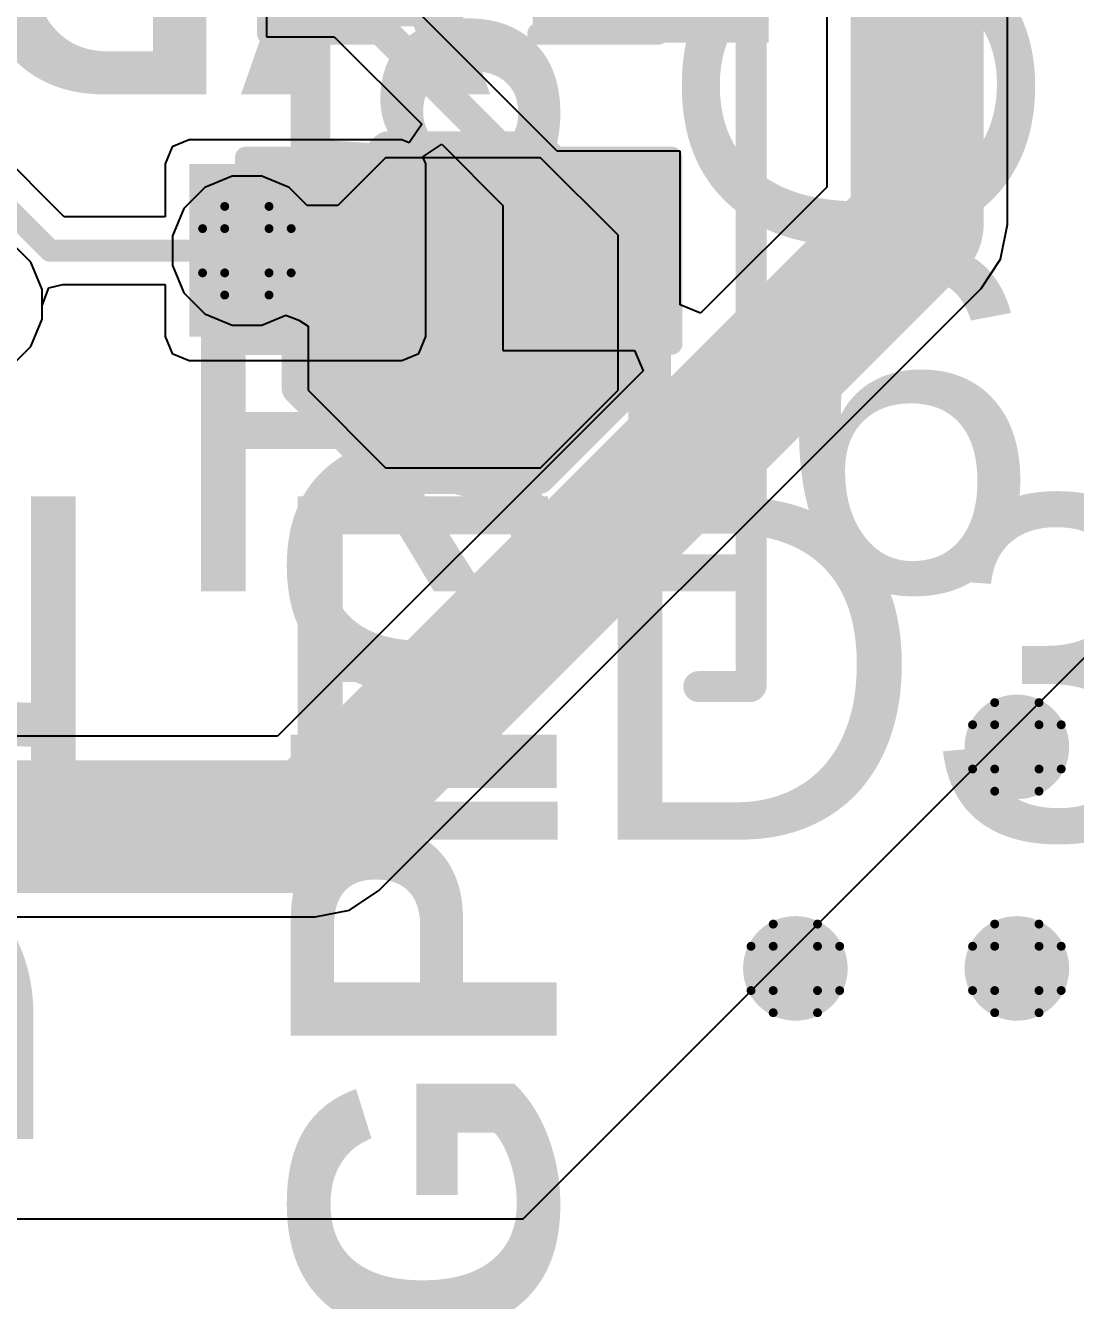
# Model space of a CAD drawing. Header units: inches. Extents: x -1 to 13, y -1.6 to 0.5.
# Drawn here: x 2.679 to 2.916, y -1.1206 to -0.8328 of the extents above; entities that cross this region are included whole.
import ezdxf

# ---------------------------------------------------------------- set-up
doc = ezdxf.new("R2010")
doc.units = ezdxf.units.IN
doc.header["$MEASUREMENT"] = 0
for name, color, linetype in [('Bottom Layer', 5, 'Continuous'), ('Bottom Overlay', 54, 'Continuous'), ('Bottom Paste', 16, 'Continuous'), ('Bottom Solder', 6, 'Continuous'), ('Drill Drawing', 1, 'Continuous'), ('Top Glue Points', 56, 'Continuous'), ('Top Layer', 1, 'Continuous'), ('Top Overlay', 2, 'Continuous'), ('Top Paste', 8, 'Continuous'), ('Top Solder', 216, 'Continuous'), ('Via Holes', 16, 'Continuous')]:
    doc.layers.add(name, color=color, linetype=linetype)
doc.styles.add('Arial', font='', dxfattribs={"height": 0.2})
doc.styles.add('Arial_Bold', font='', dxfattribs={"height": 0.2})
doc.styles.get('Arial').set_extended_font_data('Arial')
doc.styles.get('Arial_Bold').set_extended_font_data('Arial', bold=True)

# ---------------------------------------------------------------- blocks, each defined once
blk = doc.blocks.new('LED_0603_66')
at = {"layer": 'Top Layer'}
for points in [[(-0.03937, 0.01969), (-0.01969, 0.01969), (-0.01969, -0.01969), (-0.03937, -0.01969)], [(0.01969, 0.01969), (0.03937, 0.01969), (0.03937, -0.01969), (0.01969, -0.01969)]]:
    blk.add_hatch(color=1, dxfattribs=at).paths.add_polyline_path(points)
at = {"layer": 'Top Overlay'}
blk.add_hatch(color=2, dxfattribs=at).paths.add_polyline_path([(0.044, -0.026), (0.069, -0.026), (0.069, 0.026), (0.044, 0.026)])
at = {"layer": 'Top Paste'}
for points in [[(-0.03937, 0.01969), (-0.01969, 0.01969), (-0.01969, -0.01969), (-0.03937, -0.01969)], [(0.01969, 0.01969), (0.03937, 0.01969), (0.03937, -0.01969), (0.01969, -0.01969)]]:
    blk.add_hatch(color=8, dxfattribs=at).paths.add_polyline_path(points)
at = {"layer": 'Top Solder'}
for points in [[(-0.04337, 0.02369), (-0.01569, 0.02369), (-0.01569, -0.02369), (-0.04337, -0.02369)], [(0.01569, 0.02369), (0.04337, 0.02369), (0.04337, -0.02369), (0.01569, -0.02369)]]:
    blk.add_hatch(color=216, dxfattribs=at).paths.add_polyline_path(points)
at = {"layer": 'Top Overlay', "const_width": 0.005}
for points in [[(-0.044, 0.024), (-0.017, 0.024)], [(-0.044, -0.024), (-0.044, 0.024)], [(0.017, 0.024), (0.044, 0.024)], [(0.044, -0.024), (0.044, 0.024)], [(-0.044, -0.024), (-0.017, -0.024)], [(0.017, -0.024), (0.044, -0.024)]]:
    blk.add_lwpolyline(points, dxfattribs=at)
at = {"layer": 'Top Overlay', "const_width": 0.0025}
for points in [[(-0.04525, 0.024, 1), (-0.04275, 0.024, 1)], [(-0.04525, 0.024, 1), (-0.04275, 0.024, 1)], [(-0.01825, 0.024, 1), (-0.01575, 0.024, 1)], [(0.01575, 0.024, 1), (0.01825, 0.024, 1)], [(0.04275, 0.024, 1), (0.04525, 0.024, 1)], [(0.04275, 0.024, 1), (0.04525, 0.024, 1)], [(-0.04525, -0.024, 1), (-0.04275, -0.024, 1)], [(-0.04525, -0.024, 1), (-0.04275, -0.024, 1)], [(-0.01825, -0.024, 1), (-0.01575, -0.024, 1)], [(0.01575, -0.024, 1), (0.01825, -0.024, 1)], [(0.04275, -0.024, 1), (0.04525, -0.024, 1)], [(0.04275, -0.024, 1), (0.04525, -0.024, 1)]]:
    blk.add_lwpolyline(points, format="xyb", close=True, dxfattribs=at)
blk = doc.blocks.new('RES_0603_112')
at = {"layer": 'Top Layer'}
for points in [[(-0.015, 0.0175), (-0.015, -0.0175), (-0.045, -0.0175), (-0.045, 0.0175)], [(0.045, 0.0175), (0.045, -0.0175), (0.015, -0.0175), (0.015, 0.0175)]]:
    blk.add_hatch(color=1, dxfattribs=at).paths.add_polyline_path(points)
at = {"layer": 'Top Paste'}
for points in [[(-0.015, 0.0175), (-0.015, -0.0175), (-0.045, -0.0175), (-0.045, 0.0175)], [(0.045, 0.0175), (0.045, -0.0175), (0.015, -0.0175), (0.015, 0.0175)]]:
    blk.add_hatch(color=8, dxfattribs=at).paths.add_polyline_path(points)
at = {"layer": 'Top Solder'}
for points in [[(-0.011, 0.0215), (-0.011, -0.0215), (-0.049, -0.0215), (-0.049, 0.0215)], [(0.049, 0.0215), (0.049, -0.0215), (0.011, -0.0215), (0.011, 0.0215)]]:
    blk.add_hatch(color=216, dxfattribs=at).paths.add_polyline_path(points)
at = {"layer": 'Top Overlay', "const_width": 0.005}
for points in [[(0.048, 0.021), (-0.048, 0.021)], [(-0.048, 0.021), (-0.048, -0.021)], [(0.048, 0.021), (0.048, -0.021)], [(0.048, -0.021), (-0.048, -0.021)]]:
    blk.add_lwpolyline(points, dxfattribs=at)
at = {"layer": 'Top Overlay', "const_width": 0.0025}
for points in [[(-0.04925, 0.021, 1), (-0.04675, 0.021, 1)], [(-0.04925, 0.021, 1), (-0.04675, 0.021, 1)], [(0.04675, 0.021, 1), (0.04925, 0.021, 1)], [(0.04675, 0.021, 1), (0.04925, 0.021, 1)], [(-0.04925, -0.021, 1), (-0.04675, -0.021, 1)], [(-0.04925, -0.021, 1), (-0.04675, -0.021, 1)], [(0.04675, -0.021, 1), (0.04925, -0.021, 1)], [(0.04675, -0.021, 1), (0.04925, -0.021, 1)]]:
    blk.add_lwpolyline(points, format="xyb", close=True, dxfattribs=at)
blk = doc.blocks.new('TEST_POINT_B_135')
at = {"layer": 'Bottom Layer'}
blk.add_hatch(color=5, dxfattribs=at).paths.add_polyline_path([(0.015, 0.03), (-0.015, 0.03), (-0.03, 0.015), (-0.03, -0.015), (-0.015, -0.03), (0.015, -0.03), (0.03, -0.015), (0.03, 0.015)])
at = {"layer": 'Bottom Paste'}
blk.add_hatch(color=16, dxfattribs=at).paths.add_polyline_path([(0.015, 0.03), (-0.015, 0.03), (-0.03, 0.015), (-0.03, -0.015), (-0.015, -0.03), (0.015, -0.03), (0.03, -0.015), (0.03, 0.015)])
at = {"layer": 'Bottom Solder'}
blk.add_hatch(color=6, dxfattribs=at).paths.add_polyline_path([(0.017, 0.034), (-0.017, 0.034), (-0.034, 0.017), (-0.034, -0.017), (-0.017, -0.034), (0.017, -0.034), (0.034, -0.017), (0.034, 0.017)])
at = {"layer": 'Bottom Overlay', "const_width": 0.00787}
for points in [[(-0.017, 0.037), (-0.037, 0.017)], [(0.017, 0.037), (-0.017, 0.037)], [(0.037, 0.017), (0.017, 0.037)], [(-0.037, 0.017), (-0.037, -0.017)], [(0.037, 0.017), (0.037, -0.017)], [(-0.017, -0.037), (-0.037, -0.017)], [(0.037, -0.017), (0.017, -0.037)], [(0.017, -0.037), (-0.017, -0.037)]]:
    blk.add_lwpolyline(points, dxfattribs=at)
at = {"layer": 'Bottom Overlay', "const_width": 0.00394}
for points in [[(-0.01897, 0.037, 1), (-0.01503, 0.037, 1)], [(-0.01897, 0.037, 1), (-0.01503, 0.037, 1)], [(0.01503, 0.037, 1), (0.01897, 0.037, 1)], [(0.01503, 0.037, 1), (0.01897, 0.037, 1)], [(-0.03897, 0.017, 1), (-0.03503, 0.017, 1)], [(-0.03897, 0.017, 1), (-0.03503, 0.017, 1)], [(0.03503, 0.017, 1), (0.03897, 0.017, 1)], [(0.03503, 0.017, 1), (0.03897, 0.017, 1)], [(-0.03897, -0.017, 1), (-0.03503, -0.017, 1)], [(-0.03897, -0.017, 1), (-0.03503, -0.017, 1)], [(0.03503, -0.017, 1), (0.03897, -0.017, 1)], [(0.03503, -0.017, 1), (0.03897, -0.017, 1)], [(-0.01897, -0.037, 1), (-0.01503, -0.037, 1)], [(-0.01897, -0.037, 1), (-0.01503, -0.037, 1)], [(0.01503, -0.037, 1), (0.01897, -0.037, 1)], [(0.01503, -0.037, 1), (0.01897, -0.037, 1)]]:
    blk.add_lwpolyline(points, format="xyb", close=True, dxfattribs=at)

msp = doc.modelspace()

# ---------------------------------------------------------------- hatches: boundary and pattern name
at = {"layer": 'Bottom Layer'}
h = msp.add_hatch(color=5, dxfattribs=at)
edge = h.paths.add_edge_path()
edge.add_arc((2.729, -0.88361), 0.01181, 0, 360)
h = msp.add_hatch(color=5, dxfattribs=at)
edge = h.paths.add_edge_path()
edge.add_arc((2.9028, -0.99561), 0.01181, 0, 360)
h = msp.add_hatch(color=5, dxfattribs=at)
edge = h.paths.add_edge_path()
edge.add_arc((2.8528, -1.04561), 0.01181, 0, 360)
h = msp.add_hatch(color=5, dxfattribs=at)
edge = h.paths.add_edge_path()
edge.add_arc((2.9028, -1.04561), 0.01181, 0, 360)
at = {"layer": 'Top Glue Points'}
msp.add_hatch(color=56, dxfattribs=at).paths.add_polyline_path([(2.7848, -0.89936), (2.7848, -0.86786), (2.76906, -0.86786), (2.76906, -0.89936)])
at = {"layer": 'Top Layer'}
msp.add_hatch(color=1, dxfattribs=at).paths.add_polyline_path([(2.716, -0.903), (2.764, -0.903), (2.764, -0.864), (2.716, -0.864)])
h = msp.add_hatch(color=1, dxfattribs=at)
edge = h.paths.add_edge_path()
edge.add_arc((2.729, -0.88361), 0.01181, 0, 360)
h = msp.add_hatch(color=1, dxfattribs=at)
edge = h.paths.add_edge_path()
edge.add_arc((2.9028, -0.99561), 0.01181, 0, 360)
h = msp.add_hatch(color=1, dxfattribs=at)
edge = h.paths.add_edge_path()
edge.add_arc((2.8528, -1.04561), 0.01181, 0, 360)
h = msp.add_hatch(color=1, dxfattribs=at)
edge = h.paths.add_edge_path()
edge.add_arc((2.9028, -1.04561), 0.01181, 0, 360)
at = {"layer": 'Via Holes'}
h = msp.add_hatch(color=7, dxfattribs=at)
edge = h.paths.add_edge_path()
edge.add_arc((2.729, -0.88361), 0.00591, 0, 360)
h = msp.add_hatch(color=7, dxfattribs=at)
edge = h.paths.add_edge_path()
edge.add_arc((2.9028, -0.99561), 0.00591, 0, 360)
h = msp.add_hatch(color=7, dxfattribs=at)
edge = h.paths.add_edge_path()
edge.add_arc((2.8528, -1.04561), 0.00591, 0, 360)
h = msp.add_hatch(color=7, dxfattribs=at)
edge = h.paths.add_edge_path()
edge.add_arc((2.9028, -1.04561), 0.00591, 0, 360)

# ---------------------------------------------------------------- linework, layer by layer
at = {"layer": 'Bottom Layer'}
for p, q in [((2.7603, -0.86261), (2.7495, -0.87341)), ((2.7953, -0.86261), (2.7603, -0.86261)), ((2.8128, -0.88011), (2.7953, -0.86261)), ((2.72566, -0.8668), (2.71948, -0.86936)), ((2.73234, -0.8668), (2.72566, -0.8668)), ((2.73852, -0.86936), (2.73234, -0.8668)), ((2.71948, -0.86936), (2.71475, -0.87409)), ((2.74258, -0.87341), (2.73852, -0.86936)), ((2.71475, -0.87409), (2.71219, -0.88027)), ((2.7495, -0.87341), (2.74258, -0.87341)), ((2.71219, -0.88027), (2.71219, -0.88695)), ((2.8128, -0.91511), (2.8128, -0.88011)), ((2.68025, -0.88617), (2.67552, -0.88144)), ((2.68281, -0.89235), (2.68025, -0.88617)), ((2.71219, -0.88695), (2.71475, -0.89313)), ((2.68281, -0.89904), (2.68281, -0.89235)), ((2.71475, -0.89313), (2.71948, -0.89786)), ((2.71948, -0.89786), (2.72566, -0.90042)), ((2.68025, -0.90521), (2.68281, -0.89904)), ((2.72566, -0.90042), (2.73234, -0.90042)), ((2.73234, -0.90042), (2.7378, -0.89816)), ((2.7378, -0.89816), (2.74074, -0.89931)), ((2.74074, -0.89931), (2.7428, -0.90066)), ((2.7428, -0.90066), (2.7428, -0.91511)), ((2.67552, -0.90994), (2.68025, -0.90521)), ((2.7428, -0.91511), (2.7603, -0.93261)), ((2.7953, -0.93261), (2.8128, -0.91511)), ((2.7603, -0.93261), (2.7953, -0.93261))]:
    msp.add_line(p, q, dxfattribs=at)
at = {"layer": 'Bottom Layer', "const_width": 0.01}
msp.add_lwpolyline([(2.729, -0.88361), (2.7778, -0.88361)], dxfattribs=at)
at = {"layer": 'Bottom Layer', "const_width": 0.005}
for points in [[(2.7265, -0.88361, 1), (2.7315, -0.88361, 1)], [(2.7753, -0.88361, 1), (2.7803, -0.88361, 1)]]:
    msp.add_lwpolyline(points, format="xyb", close=True, dxfattribs=at)
at = {"layer": 'Drill Drawing', "const_width": 0.002}
for points in [[(2.724, -0.87861), (2.724, -0.87361)], [(2.724, -0.87361), (2.734, -0.87361)], [(2.734, -0.87861), (2.734, -0.87361)], [(2.719, -0.88861), (2.719, -0.87861)], [(2.719, -0.87861), (2.724, -0.87861)], [(2.734, -0.87861), (2.739, -0.87861)], [(2.739, -0.88861), (2.739, -0.87861)], [(2.719, -0.88861), (2.724, -0.88861)], [(2.724, -0.89361), (2.724, -0.88861)], [(2.734, -0.88861), (2.739, -0.88861)], [(2.734, -0.89361), (2.734, -0.88861)], [(2.724, -0.89361), (2.734, -0.89361)], [(2.8978, -0.99061), (2.8978, -0.98561)], [(2.8978, -0.98561), (2.9078, -0.98561)], [(2.9078, -0.99061), (2.9078, -0.98561)], [(2.8928, -1.00061), (2.8928, -0.99061)], [(2.8928, -0.99061), (2.8978, -0.99061)], [(2.9078, -0.99061), (2.9128, -0.99061)], [(2.9128, -1.00061), (2.9128, -0.99061)], [(2.8928, -1.00061), (2.8978, -1.00061)], [(2.8978, -1.00561), (2.8978, -1.00061)], [(2.9078, -1.00061), (2.9128, -1.00061)], [(2.9078, -1.00561), (2.9078, -1.00061)], [(2.8978, -1.00561), (2.9078, -1.00561)], [(2.8478, -1.04061), (2.8478, -1.03561)], [(2.8478, -1.03561), (2.8578, -1.03561)], [(2.8578, -1.04061), (2.8578, -1.03561)], [(2.8978, -1.04061), (2.8978, -1.03561)], [(2.8978, -1.03561), (2.9078, -1.03561)], [(2.9078, -1.04061), (2.9078, -1.03561)], [(2.8428, -1.05061), (2.8428, -1.04061)], [(2.8428, -1.04061), (2.8478, -1.04061)], [(2.8578, -1.04061), (2.8628, -1.04061)], [(2.8628, -1.05061), (2.8628, -1.04061)], [(2.8928, -1.05061), (2.8928, -1.04061)], [(2.8928, -1.04061), (2.8978, -1.04061)], [(2.9078, -1.04061), (2.9128, -1.04061)], [(2.9128, -1.05061), (2.9128, -1.04061)], [(2.8428, -1.05061), (2.8478, -1.05061)], [(2.8478, -1.05561), (2.8478, -1.05061)], [(2.8578, -1.05061), (2.8628, -1.05061)], [(2.8578, -1.05561), (2.8578, -1.05061)], [(2.8928, -1.05061), (2.8978, -1.05061)], [(2.8978, -1.05561), (2.8978, -1.05061)], [(2.9078, -1.05061), (2.9128, -1.05061)], [(2.9078, -1.05561), (2.9078, -1.05061)], [(2.8478, -1.05561), (2.8578, -1.05561)], [(2.8978, -1.05561), (2.9078, -1.05561)]]:
    msp.add_lwpolyline(points, dxfattribs=at)
at = {"layer": 'Drill Drawing', "const_width": 0.001}
for points in [[(2.7235, -0.87361, 1), (2.7245, -0.87361, 1)], [(2.7235, -0.87361, 1), (2.7245, -0.87361, 1)], [(2.7335, -0.87361, 1), (2.7345, -0.87361, 1)], [(2.7335, -0.87361, 1), (2.7345, -0.87361, 1)], [(2.7185, -0.87861, 1), (2.7195, -0.87861, 1)], [(2.7185, -0.87861, 1), (2.7195, -0.87861, 1)], [(2.7235, -0.87861, 1), (2.7245, -0.87861, 1)], [(2.7235, -0.87861, 1), (2.7245, -0.87861, 1)], [(2.7335, -0.87861, 1), (2.7345, -0.87861, 1)], [(2.7335, -0.87861, 1), (2.7345, -0.87861, 1)], [(2.7385, -0.87861, 1), (2.7395, -0.87861, 1)], [(2.7385, -0.87861, 1), (2.7395, -0.87861, 1)], [(2.7185, -0.88861, 1), (2.7195, -0.88861, 1)], [(2.7185, -0.88861, 1), (2.7195, -0.88861, 1)], [(2.7235, -0.88861, 1), (2.7245, -0.88861, 1)], [(2.7235, -0.88861, 1), (2.7245, -0.88861, 1)], [(2.7335, -0.88861, 1), (2.7345, -0.88861, 1)], [(2.7335, -0.88861, 1), (2.7345, -0.88861, 1)], [(2.7385, -0.88861, 1), (2.7395, -0.88861, 1)], [(2.7385, -0.88861, 1), (2.7395, -0.88861, 1)], [(2.7235, -0.89361, 1), (2.7245, -0.89361, 1)], [(2.7235, -0.89361, 1), (2.7245, -0.89361, 1)], [(2.7335, -0.89361, 1), (2.7345, -0.89361, 1)], [(2.7335, -0.89361, 1), (2.7345, -0.89361, 1)], [(2.8973, -0.98561, 1), (2.8983, -0.98561, 1)], [(2.8973, -0.98561, 1), (2.8983, -0.98561, 1)], [(2.9073, -0.98561, 1), (2.9083, -0.98561, 1)], [(2.9073, -0.98561, 1), (2.9083, -0.98561, 1)], [(2.8923, -0.99061, 1), (2.8933, -0.99061, 1)], [(2.8923, -0.99061, 1), (2.8933, -0.99061, 1)], [(2.8973, -0.99061, 1), (2.8983, -0.99061, 1)], [(2.8973, -0.99061, 1), (2.8983, -0.99061, 1)], [(2.9073, -0.99061, 1), (2.9083, -0.99061, 1)], [(2.9073, -0.99061, 1), (2.9083, -0.99061, 1)], [(2.9123, -0.99061, 1), (2.9133, -0.99061, 1)], [(2.9123, -0.99061, 1), (2.9133, -0.99061, 1)], [(2.8923, -1.00061, 1), (2.8933, -1.00061, 1)], [(2.8923, -1.00061, 1), (2.8933, -1.00061, 1)], [(2.8973, -1.00061, 1), (2.8983, -1.00061, 1)], [(2.8973, -1.00061, 1), (2.8983, -1.00061, 1)], [(2.9073, -1.00061, 1), (2.9083, -1.00061, 1)], [(2.9073, -1.00061, 1), (2.9083, -1.00061, 1)], [(2.9123, -1.00061, 1), (2.9133, -1.00061, 1)], [(2.9123, -1.00061, 1), (2.9133, -1.00061, 1)], [(2.8973, -1.00561, 1), (2.8983, -1.00561, 1)], [(2.8973, -1.00561, 1), (2.8983, -1.00561, 1)], [(2.9073, -1.00561, 1), (2.9083, -1.00561, 1)], [(2.9073, -1.00561, 1), (2.9083, -1.00561, 1)], [(2.8473, -1.03561, 1), (2.8483, -1.03561, 1)], [(2.8473, -1.03561, 1), (2.8483, -1.03561, 1)], [(2.8573, -1.03561, 1), (2.8583, -1.03561, 1)], [(2.8573, -1.03561, 1), (2.8583, -1.03561, 1)], [(2.8973, -1.03561, 1), (2.8983, -1.03561, 1)], [(2.8973, -1.03561, 1), (2.8983, -1.03561, 1)], [(2.9073, -1.03561, 1), (2.9083, -1.03561, 1)], [(2.9073, -1.03561, 1), (2.9083, -1.03561, 1)], [(2.8423, -1.04061, 1), (2.8433, -1.04061, 1)], [(2.8423, -1.04061, 1), (2.8433, -1.04061, 1)], [(2.8473, -1.04061, 1), (2.8483, -1.04061, 1)], [(2.8473, -1.04061, 1), (2.8483, -1.04061, 1)], [(2.8573, -1.04061, 1), (2.8583, -1.04061, 1)], [(2.8573, -1.04061, 1), (2.8583, -1.04061, 1)], [(2.8623, -1.04061, 1), (2.8633, -1.04061, 1)], [(2.8623, -1.04061, 1), (2.8633, -1.04061, 1)], [(2.8923, -1.04061, 1), (2.8933, -1.04061, 1)], [(2.8923, -1.04061, 1), (2.8933, -1.04061, 1)], [(2.8973, -1.04061, 1), (2.8983, -1.04061, 1)], [(2.8973, -1.04061, 1), (2.8983, -1.04061, 1)], [(2.9073, -1.04061, 1), (2.9083, -1.04061, 1)], [(2.9073, -1.04061, 1), (2.9083, -1.04061, 1)], [(2.9123, -1.04061, 1), (2.9133, -1.04061, 1)], [(2.9123, -1.04061, 1), (2.9133, -1.04061, 1)], [(2.8423, -1.05061, 1), (2.8433, -1.05061, 1)], [(2.8423, -1.05061, 1), (2.8433, -1.05061, 1)], [(2.8473, -1.05061, 1), (2.8483, -1.05061, 1)], [(2.8473, -1.05061, 1), (2.8483, -1.05061, 1)], [(2.8573, -1.05061, 1), (2.8583, -1.05061, 1)], [(2.8573, -1.05061, 1), (2.8583, -1.05061, 1)], [(2.8623, -1.05061, 1), (2.8633, -1.05061, 1)], [(2.8623, -1.05061, 1), (2.8633, -1.05061, 1)], [(2.8923, -1.05061, 1), (2.8933, -1.05061, 1)], [(2.8923, -1.05061, 1), (2.8933, -1.05061, 1)], [(2.8973, -1.05061, 1), (2.8983, -1.05061, 1)], [(2.8973, -1.05061, 1), (2.8983, -1.05061, 1)], [(2.9073, -1.05061, 1), (2.9083, -1.05061, 1)], [(2.9073, -1.05061, 1), (2.9083, -1.05061, 1)], [(2.9123, -1.05061, 1), (2.9133, -1.05061, 1)], [(2.9123, -1.05061, 1), (2.9133, -1.05061, 1)], [(2.8473, -1.05561, 1), (2.8483, -1.05561, 1)], [(2.8473, -1.05561, 1), (2.8483, -1.05561, 1)], [(2.8573, -1.05561, 1), (2.8583, -1.05561, 1)], [(2.8573, -1.05561, 1), (2.8583, -1.05561, 1)], [(2.8973, -1.05561, 1), (2.8983, -1.05561, 1)], [(2.8973, -1.05561, 1), (2.8983, -1.05561, 1)], [(2.9073, -1.05561, 1), (2.9083, -1.05561, 1)], [(2.9073, -1.05561, 1), (2.9083, -1.05561, 1)]]:
    msp.add_lwpolyline(points, format="xyb", close=True, dxfattribs=at)
at = {"layer": 'Top Layer'}
for p, q in [((2.90069, -0.8777), (2.90069, -0.64361)), ((2.85991, -0.70061), (2.85991, -0.86925)), ((2.73343, -0.79553), (2.73343, -0.8353)), ((2.79906, -0.86111), (2.76328, -0.82534)), ((2.73343, -0.8353), (2.74873, -0.8353)), ((2.74873, -0.8353), (2.76846, -0.85502)), ((2.68778, -0.87596), (2.66407, -0.85225)), ((2.76846, -0.85502), (2.76562, -0.85926)), ((2.71217, -0.86017), (2.71059, -0.864)), ((2.716, -0.85859), (2.71217, -0.86017)), ((2.764, -0.85859), (2.716, -0.85859)), ((2.76562, -0.85926), (2.764, -0.85859)), ((2.76874, -0.86238), (2.77298, -0.85954)), ((2.77298, -0.85954), (2.7868, -0.87337)), ((2.76941, -0.864), (2.76874, -0.86238)), ((2.8268, -0.86111), (2.79906, -0.86111)), ((2.8268, -0.89583), (2.8268, -0.86111)), ((2.71059, -0.864), (2.71059, -0.87596)), ((2.76941, -0.903), (2.76941, -0.864)), ((2.85991, -0.86925), (2.83142, -0.89774)), ((2.7868, -0.87337), (2.7868, -0.90611)), ((2.71059, -0.87596), (2.68778, -0.87596)), ((2.89914, -0.8855), (2.90069, -0.8777)), ((2.90069, -0.8777), (2.90069, -0.8777)), ((2.89472, -0.89212), (2.89914, -0.8855)), ((2.68281, -0.896), (2.68433, -0.89199)), ((2.68433, -0.89199), (2.68743, -0.89126)), ((2.68743, -0.89126), (2.71059, -0.89126)), ((2.71059, -0.89126), (2.71059, -0.903)), ((2.75881, -1.02803), (2.89472, -0.89212)), ((2.79135, -1.10211), (2.9993, -0.89416)), ((2.68281, -0.89904), (2.68281, -0.896)), ((2.83142, -0.89774), (2.8268, -0.89583)), ((2.68025, -0.90521), (2.68281, -0.89904)), ((2.71059, -0.903), (2.71217, -0.90683)), ((2.76783, -0.90683), (2.76941, -0.903)), ((2.67552, -0.90994), (2.68025, -0.90521)), ((2.7868, -0.90611), (2.81652, -0.90611)), ((2.81652, -0.90611), (2.81843, -0.91073)), ((2.71217, -0.90683), (2.716, -0.90841)), ((2.716, -0.90841), (2.764, -0.90841)), ((2.764, -0.90841), (2.76783, -0.90683)), ((2.81843, -0.91073), (2.73594, -0.99322)), ((2.73594, -0.99322), (2.64339, -0.99322)), ((2.75219, -1.03245), (2.75881, -1.02803)), ((2.74439, -1.034), (2.75219, -1.03245)), ((2.64339, -1.034), (2.74439, -1.034)), ((2.38983, -1.10211), (2.79135, -1.10211))]:
    msp.add_line(p, q, dxfattribs=at)
for points, const_width in [([(2.8803, -0.8777), (2.8803, -0.64361)], 0.03), ([(2.75461, -0.82893), (2.8068, -0.88111)], 0.007), ([(2.65642, -0.85542), (2.68461, -0.88361)], 0.005), ([(2.74439, -1.01361), (2.8803, -0.8777)], 0.03), ([(2.8068, -0.88361), (2.8068, -0.88111)], 0.007), ([(2.68461, -0.88361), (2.729, -0.88361)], 0.005), ([(2.64339, -1.01361), (2.74439, -1.01361)], 0.03)]:
    msp.add_lwpolyline(points, dxfattribs=dict(at, const_width=const_width))
for points, const_width in [([(2.8728, -0.8777, 1), (2.8878, -0.8777, 1)], 0.015), ([(2.8728, -0.8777, 1), (2.8878, -0.8777, 1)], 0.015), ([(2.80505, -0.88111, 1), (2.80855, -0.88111, 1)], 0.0035), ([(2.80505, -0.88111, 1), (2.80855, -0.88111, 1)], 0.0035), ([(2.80505, -0.88361, 1), (2.80855, -0.88361, 1)], 0.0035), ([(2.68336, -0.88361, 1), (2.68586, -0.88361, 1)], 0.0025), ([(2.68336, -0.88361, 1), (2.68586, -0.88361, 1)], 0.0025), ([(2.72775, -0.88361, 1), (2.73025, -0.88361, 1)], 0.0025), ([(2.73689, -1.01361, 1), (2.75189, -1.01361, 1)], 0.015), ([(2.73689, -1.01361, 1), (2.75189, -1.01361, 1)], 0.015)]:
    msp.add_lwpolyline(points, format="xyb", close=True, dxfattribs=dict(at, const_width=const_width))
at = {"layer": 'Top Overlay', "const_width": 0.007}
for points in [[(2.8428, -0.9818), (2.8428, -0.83661)], [(2.831, -0.982), (2.8426, -0.982)], [(2.8426, -0.982), (2.8428, -0.9818)]]:
    msp.add_lwpolyline(points, dxfattribs=at)
at = {"layer": 'Top Overlay', "const_width": 0.0035}
for points in [[(2.84105, -0.83661, 1), (2.84455, -0.83661, 1)], [(2.82925, -0.982, 1), (2.83275, -0.982, 1)], [(2.84085, -0.982, 1), (2.84435, -0.982, 1)], [(2.84085, -0.982, 1), (2.84435, -0.982, 1)], [(2.84105, -0.9818, 1), (2.84455, -0.9818, 1)], [(2.84105, -0.9818, 1), (2.84455, -0.9818, 1)]]:
    msp.add_lwpolyline(points, format="xyb", close=True, dxfattribs=at)

# ---------------------------------------------------------------- block references
msp.add_blockref('LED_0603_66', (2.7778, -0.81061))
at = {"rotation": 180}
for name, p in [('TEST_POINT_B_135', (2.7778, -0.89761)), ('RES_0603_112', (2.7768, -0.88361))]:
    msp.add_blockref(name, p, dxfattribs=at)

# ---------------------------------------------------------------- texts
at = {"layer": 'Bottom Overlay', "style": 'Arial_Bold', "text_generation_flag": 2}
msp.add_text('ADC0', height=0.06, rotation=360, dxfattribs=at).set_placement((2.786, -0.8483))
at = {"layer": 'Bottom Overlay', "style": 'Arial_Bold'}
msp.add_text('GPIO25', height=0.06, rotation=90, dxfattribs=at).set_placement((2.7989, -1.13161))
at = {"layer": 'Top Overlay', "style": 'Arial'}
for s, p in [('C30', (2.90583, -0.88818)), ('D7', (2.68083, -1.09303))]:
    msp.add_text(s, height=0.0775, rotation=90, dxfattribs=at).set_placement(p)
for s, p in [('R16', (2.70973, -0.96053)), ('LED3', (2.67141, -1.01653))]:
    msp.add_text(s, height=0.0775, dxfattribs=at).set_placement(p)

doc.saveas('drawing.dxf')
